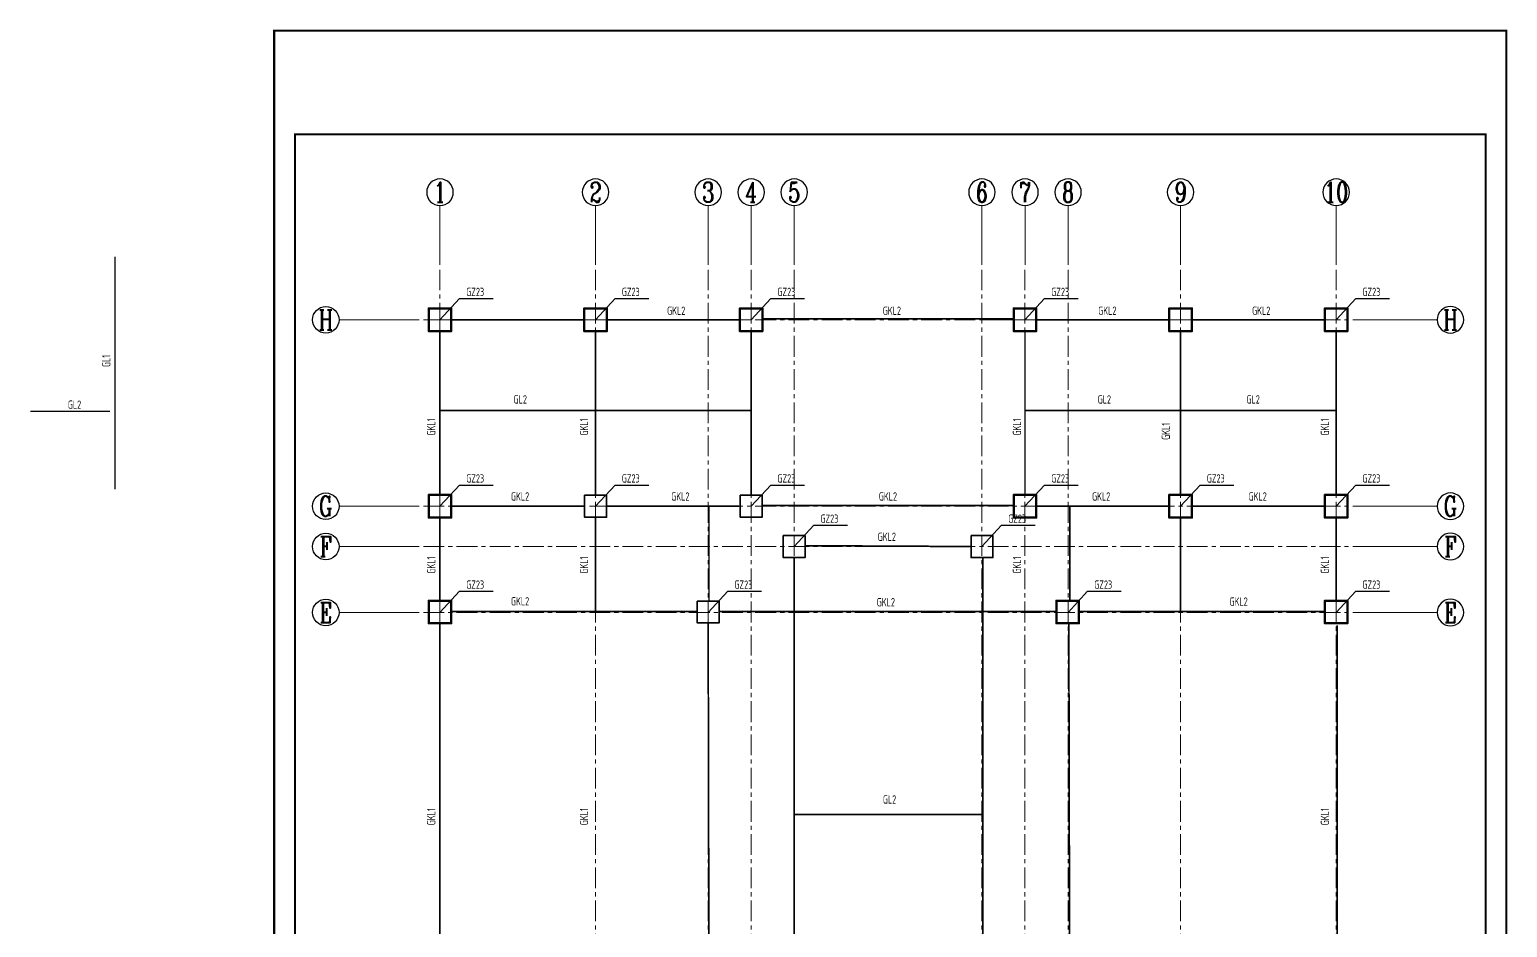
# Model space of a CAD drawing. Extents: x 31132 to 885236, y 345273 to 1212165.
# Drawn here: x 173241 to 217766, y 421005 to 448038 of the extents above; entities that cross this region are included whole.
import ezdxf
from ezdxf.enums import TextEntityAlignment as Align

# ---------------------------------------------------------------- set-up
doc = ezdxf.new("R2010")
doc.units = 0
doc.header["$LTSCALE"] = 1000
doc.linetypes.add('CENTER', pattern=[2, 1.25, -0.25, 0.25, -0.25])
doc.layers.get('0').update_dxf_attribs({"linetype": 'CONTINUOUS'})
for name, color, linetype in [('AXIS', 253, 'CENTER'), ('AXIS_NUM', 7, 'CONTINUOUS'), ('TK', 4, 'CONTINUOUS'), ('实线', 7, 'CONTINUOUS'), ('文字', 7, 'CONTINUOUS'), ('详图', 9, 'CONTINUOUS'), ('钢柱', 2, 'CONTINUOUS')]:
    doc.layers.add(name, color=color, linetype=linetype)
doc.layers.add('砼柱', color=2, linetype='CONTINUOUS', lineweight=35)
doc.styles.add('TSSD_Axis', font='complex.shx', dxfattribs={"width": 0.7, "bigfont": 'hztxt.shx'})
doc.styles.add('样式 1', font='yjkeng.shx', dxfattribs={"width": 0.7, "height": 250, "bigfont": 'yjkchn.shx'})

# ---------------------------------------------------------------- blocks, each defined once
blk = doc.blocks.new('ts_axno')
at = {"color": 0, "linetype": 'ByBlock', "lineweight": -2}
blk.add_circle((0, 0), 0.5, dxfattribs=at)
at = {"color": 0, "linetype": 'ByBlock', "lineweight": -2, "style": 'TSSD_Axis', "width": 0.7}
blk.add_attdef('A', text='', height=0.6, dxfattribs=at).set_placement((0, 0), align=Align.MIDDLE_CENTER)

msp = doc.modelspace()

# ---------------------------------------------------------------- linework, layer by layer
at = {"color": 4, "linetype": 'ByBlock', "lineweight": 5}
for p, q in [((185606.36, 439300.94), (190294.09, 439300.94)), ((185606.36, 439300.94), (190294.1, 439300.94)), ((185606.36, 439300.94), (185606.36, 433685.26)), ((190294.1, 439300.94), (194981.83, 439300.94)), ((203230.9, 439300.94), (201934.88, 439300.94)), ((203230.9, 439300.95), (207918.63, 439300.95)), ((204526.92, 439300.94), (203230.9, 439300.94)), ((207918.63, 439300.94), (212606.36, 439300.94)), ((185606.36, 433685.26), (185606.36, 430487.82))]:
    msp.add_line(p, q, dxfattribs=at)
at = {"color": 3, "linetype": 'ByBlock', "const_width": 40}
for points in [[(175810.95, 441197.3), (175810.95, 434197.3)], [(175660.95, 436547.3), (173260.95, 436547.3)]]:
    msp.add_lwpolyline(points, dxfattribs=at)
at = {"layer": 'AXIS', "color": 5, "lineweight": 9, "ltscale": 0.5}
for p, q in [((185606.36, 408189.22), (185606.36, 440800.94)), ((190294.09, 408189.22), (190294.09, 440800.94)), ((193685.81, 408189.22), (193685.81, 440800.94)), ((194981.83, 408189.22), (194981.83, 440800.95)), ((196277.85, 408189.22), (196277.85, 440800.94)), ((201934.88, 408189.22), (201934.88, 440800.94)), ((203230.9, 408189.23), (203230.9, 440800.95)), ((204526.92, 408189.22), (204526.92, 440800.94)), ((207918.63, 408189.23), (207918.63, 440800.95)), ((212606.36, 408189.22), (212606.36, 440800.94)), ((184106.36, 439300.94), (214106.36, 439300.94)), ((184106.36, 433685.26), (214106.36, 433685.26)), ((184106.36, 432472.98), (214106.36, 432472.98)), ((184106.36, 430487.82), (214106.36, 430487.82))]:
    msp.add_line(p, q, dxfattribs=at)
at = {"layer": 'AXIS_NUM', "lineweight": 13}
for p, q in [((185606.36, 440952.61), (185606.36, 442739.33)), ((190294.39, 440952.61), (190294.39, 442739.33)), ((193686.11, 440952.61), (193686.11, 442739.33)), ((194982.13, 440952.61), (194982.13, 442739.33)), ((196277.85, 440952.61), (196277.85, 442739.33)), ((201935.18, 440952.61), (201935.18, 442739.33)), ((203231.2, 440952.61), (203231.2, 442739.33)), ((204527.22, 440952.61), (204527.22, 442739.33)), ((207918.93, 440952.61), (207918.93, 442739.33)), ((212606.66, 440952.61), (212606.66, 442739.33)), ((184964.7, 439300.94), (182564.7, 439300.94)), ((213248.02, 439301.24), (215648.02, 439301.24)), ((184964.7, 433685.26), (182564.7, 433685.26)), ((213248.02, 433685.26), (215648.02, 433685.26)), ((184964.7, 432472.98), (182564.7, 432472.98)), ((213248.02, 432472.98), (215648.02, 432472.98)), ((184964.7, 430487.82), (182564.7, 430487.82)), ((213248.02, 430487.82), (215648.02, 430487.82))]:
    msp.add_line(p, q, dxfattribs=at)
at = {"layer": 'TK', "const_width": 62.5}
for points in [[(180609.39, 448006.83), (217734.39, 448006.83), (217734.39, 395506.83), (180609.39, 395506.83)], [(181234.39, 444881.83), (217109.39, 444881.83), (217109.39, 396131.83), (181234.39, 396131.83)]]:
    msp.add_lwpolyline(points, close=True, dxfattribs=at)
at = {"layer": '实线', "color": 3, "linetype": 'Continuous', "lineweight": -3, "const_width": 50}
for points in [[(185956.36, 439300.94), (189944.1, 439300.94)], [(190644.1, 439300.94), (194631.83, 439300.94)], [(195331.83, 439325.95), (202900.9, 439325.95)], [(203580.9, 439300.95), (207568.63, 439300.95)], [(208268.63, 439300.94), (212256.36, 439300.94)], [(185606.36, 434015.26), (185606.36, 438950.94)], [(190294.09, 434015.26), (190294.09, 438950.94)], [(194981.83, 434015.26), (194981.83, 438950.94)], [(203230.9, 434015.26), (203230.9, 438950.94)], [(207918.63, 434015.26), (207918.63, 438950.94)], [(212606.37, 434015.26), (212606.37, 438950.94)], [(185606.36, 436573.19), (190294.09, 436573.19)], [(190294.09, 436573.19), (194981.83, 436573.19)], [(203230.9, 436573.19), (207918.63, 436573.19)], [(207918.63, 436573.19), (212606.37, 436573.19)], [(185956.36, 433685.26), (189944.1, 433685.26)], [(190624.1, 433685.26), (194611.83, 433685.26)], [(193710.81, 430830.94), (193710.81, 433685.26)], [(195311.83, 433710.26), (202880.9, 433710.26)], [(203580.9, 433685.26), (207568.63, 433685.26)], [(204576.92, 430831), (204576.92, 433685.32)], [(208268.63, 433685.26), (212256.36, 433685.26)], [(185606.36, 430850.94), (185606.36, 433335.26)], [(190294.09, 430487.82), (190294.09, 433355.26)], [(207918.63, 430487.82), (207918.63, 433355.26)], [(212606.36, 430830.94), (212606.36, 433355.26)], [(196607.85, 432497.98), (201604.88, 432472.98)], [(196277.85, 416858.91), (196277.85, 432142.98)], [(201959.88, 416858.91), (201959.88, 432142.98)], [(185606.36, 418877.19), (185606.36, 430150.94)], [(185956.36, 430512.82), (193355.81, 430512.82)], [(193710.81, 418857.19), (193685.81, 430170.94)], [(194015.81, 430512.82), (204165.18, 430512.82)], [(204576.92, 418857.24), (204551.92, 430171)], [(204865.18, 430512.82), (212256.36, 430512.82)], [(212631.36, 418830.94), (212631.36, 430104.7)], [(196277.85, 424407.69), (201934.88, 424407.69)]]:
    msp.add_lwpolyline(points, dxfattribs=at)
at = {"layer": '砼柱', "lineweight": 35}
for points in [[(185956.36, 439650.94), (185256.36, 439650.94), (185256.36, 438950.94), (185956.36, 438950.94)], [(190644.1, 439650.94), (189944.1, 439650.94), (189944.1, 438950.94), (190644.1, 438950.94)], [(195331.83, 439650.95), (194631.83, 439650.95), (194631.83, 438950.95), (195331.83, 438950.95)], [(203580.9, 439650.95), (202880.9, 439650.95), (202880.9, 438950.95), (203580.9, 438950.95)], [(208268.63, 439650.94), (207568.63, 439650.94), (207568.63, 438950.94), (208268.63, 438950.94)], [(212956.36, 439650.94), (212256.36, 439650.94), (212256.36, 438950.94), (212956.36, 438950.94)], [(185956.36, 434035.26), (185256.36, 434035.26), (185256.36, 433335.26), (185956.36, 433335.26)], [(203580.9, 434035.26), (202880.9, 434035.26), (202880.9, 433335.26), (203580.9, 433335.26)], [(208268.63, 434035.26), (207568.63, 434035.26), (207568.63, 433335.26), (208268.63, 433335.26)], [(212956.36, 434035.26), (212256.36, 434035.26), (212256.36, 433335.26), (212956.36, 433335.26)], [(185956.36, 430850.94), (185256.36, 430850.94), (185256.36, 430150.94), (185956.36, 430150.94)], [(204865.18, 430850.94), (204165.18, 430850.94), (204165.18, 430150.94), (204865.18, 430150.94)], [(212956.36, 430850.94), (212256.36, 430850.94), (212256.36, 430150.94), (212956.36, 430150.94)]]:
    msp.add_lwpolyline(points, close=True, dxfattribs=at)
at = {"layer": '详图'}
for points in [[(185606.36, 439300.94), (186195.64, 439940.61), (187210.45, 439940.61)], [(190294.1, 439300.94), (190883.38, 439940.61), (191898.18, 439940.61)], [(194981.83, 439300.94), (195571.11, 439940.61), (196585.91, 439940.61)], [(203230.9, 439300.95), (203820.18, 439940.62), (204834.99, 439940.62)], [(212606.36, 439300.94), (213195.64, 439940.61), (214210.45, 439940.61)], [(185606.36, 433685.26), (186195.64, 434324.93), (187210.45, 434324.93)], [(190294.09, 433685.26), (190883.38, 434324.93), (191898.18, 434324.93)], [(194981.83, 433685.26), (195571.11, 434324.93), (196585.92, 434324.93)], [(203230.9, 433685.26), (203820.18, 434324.93), (204834.99, 434324.93)], [(207918.63, 433685.26), (208507.91, 434324.93), (209522.72, 434324.93)], [(212606.36, 433685.26), (213195.64, 434324.93), (214210.45, 434324.93)], [(196277.85, 432472.98), (196867.13, 433112.65), (197881.93, 433112.65)], [(201934.88, 432472.98), (202524.16, 433112.65), (203538.97, 433112.65)], [(185606.36, 430487.82), (186195.64, 431127.49), (187210.45, 431127.49)], [(193685.81, 430487.82), (194275.09, 431127.49), (195289.9, 431127.49)], [(204526.92, 430487.82), (205116.2, 431127.49), (206131.01, 431127.49)], [(212606.36, 430487.82), (213195.64, 431127.49), (214210.45, 431127.49)]]:
    msp.add_lwpolyline(points, dxfattribs=at)
at = {"layer": '钢柱', "lineweight": 35}
for points in [[(185256.36, 439650.94), (185956.36, 439650.94), (185956.36, 438950.94), (185256.36, 438950.94)], [(185276.36, 439630.94), (185936.36, 439630.94), (185936.36, 438970.94), (185276.36, 438970.94)], [(189944.1, 439650.94), (190644.1, 439650.94), (190644.1, 438950.94), (189944.1, 438950.94)], [(189964.1, 439630.94), (190624.1, 439630.94), (190624.1, 438970.94), (189964.1, 438970.94)], [(194631.83, 439650.95), (195331.83, 439650.95), (195331.83, 438950.95), (194631.83, 438950.95)], [(194651.83, 439630.95), (195311.83, 439630.95), (195311.83, 438970.95), (194651.83, 438970.95)], [(202880.9, 439650.95), (203580.9, 439650.95), (203580.9, 438950.95), (202880.9, 438950.95)], [(202900.9, 439630.95), (203560.9, 439630.95), (203560.9, 438970.95), (202900.9, 438970.95)], [(207568.63, 439650.94), (208268.63, 439650.94), (208268.63, 438950.94), (207568.63, 438950.94)], [(207588.63, 439630.94), (208248.63, 439630.94), (208248.63, 438970.94), (207588.63, 438970.94)], [(212256.36, 439650.94), (212956.36, 439650.94), (212956.36, 438950.94), (212256.36, 438950.94)], [(212276.36, 439630.94), (212936.36, 439630.94), (212936.36, 438970.94), (212276.36, 438970.94)], [(185256.36, 434035.26), (185956.36, 434035.26), (185956.36, 433335.26), (185256.36, 433335.26)], [(185276.36, 434015.26), (185936.36, 434015.26), (185936.36, 433355.26), (185276.36, 433355.26)], [(189964.1, 434015.26), (190624.1, 434015.26), (190624.1, 433355.26), (189964.1, 433355.26)], [(194651.83, 434015.26), (195311.83, 434015.26), (195311.83, 433355.26), (194651.83, 433355.26)], [(202880.9, 434035.26), (203580.9, 434035.26), (203580.9, 433335.26), (202880.9, 433335.26)], [(202900.9, 434015.26), (203560.9, 434015.26), (203560.9, 433355.26), (202900.9, 433355.26)], [(207568.63, 434035.26), (208268.63, 434035.26), (208268.63, 433335.26), (207568.63, 433335.26)], [(207588.63, 434015.26), (208248.63, 434015.26), (208248.63, 433355.26), (207588.63, 433355.26)], [(212256.36, 434035.26), (212956.36, 434035.26), (212956.36, 433335.26), (212256.36, 433335.26)], [(212276.36, 434015.26), (212936.36, 434015.26), (212936.36, 433355.26), (212276.36, 433355.26)], [(195947.85, 432802.98), (196607.85, 432802.98), (196607.85, 432142.98), (195947.85, 432142.98)], [(201604.88, 432802.98), (202264.88, 432802.98), (202264.88, 432142.98), (201604.88, 432142.98)], [(185256.36, 430850.94), (185956.36, 430850.94), (185956.36, 430150.94), (185256.36, 430150.94)], [(185276.36, 430830.94), (185936.36, 430830.94), (185936.36, 430170.94), (185276.36, 430170.94)], [(193355.81, 430830.94), (194015.81, 430830.94), (194015.81, 430170.94), (193355.81, 430170.94)], [(204165.18, 430850.94), (204865.18, 430850.94), (204865.18, 430150.94), (204165.18, 430150.94)], [(204185.18, 430830.94), (204845.18, 430830.94), (204845.18, 430170.94), (204185.18, 430170.94)], [(212256.36, 430850.94), (212956.36, 430850.94), (212956.36, 430150.94), (212256.36, 430150.94)], [(212276.36, 430830.94), (212936.36, 430830.94), (212936.36, 430170.94), (212276.36, 430170.94)]]:
    msp.add_lwpolyline(points, close=True, dxfattribs=at)

# ---------------------------------------------------------------- block references
at = {"layer": 'AXIS_NUM'}
ref = msp.add_blockref('ts_axno', (185606.36, 443139.33), dxfattribs=dict(at, xscale=-800, yscale=800, zscale=800, rotation=180))
ref.add_attrib('1', '1', dxfattribs={"height": 600, "style": 'TSSD_Axis', "width": 0.7}).set_placement((185606.36, 443139.33), align=Align.MIDDLE_CENTER)
ref = msp.add_blockref('ts_axno', (190294.39, 443139.33), dxfattribs=dict(at, xscale=-800, yscale=800, zscale=800, rotation=180))
ref.add_attrib('1', '2', dxfattribs={"height": 600, "style": 'TSSD_Axis', "width": 0.7}).set_placement((190294.39, 443139.33), align=Align.MIDDLE_CENTER)
ref = msp.add_blockref('ts_axno', (193686.11, 443139.33), dxfattribs=dict(at, xscale=-800, yscale=800, zscale=800, rotation=180))
ref.add_attrib('1', '3', dxfattribs={"height": 600, "style": 'TSSD_Axis', "width": 0.7}).set_placement((193686.11, 443139.33), align=Align.MIDDLE_CENTER)
ref = msp.add_blockref('ts_axno', (194982.13, 443139.33), dxfattribs=dict(at, xscale=-800, yscale=800, zscale=800, rotation=180))
ref.add_attrib('1', '4', dxfattribs={"height": 600, "style": 'TSSD_Axis', "width": 0.7}).set_placement((194982.13, 443139.33), align=Align.MIDDLE_CENTER)
ref = msp.add_blockref('ts_axno', (196277.85, 443139.33), dxfattribs=dict(at, xscale=-800, yscale=800, zscale=800, rotation=180))
ref.add_attrib('1', '5', dxfattribs={"height": 600, "style": 'TSSD_Axis', "width": 0.7}).set_placement((196277.85, 443139.33), align=Align.MIDDLE_CENTER)
ref = msp.add_blockref('ts_axno', (201935.18, 443139.33), dxfattribs=dict(at, xscale=-800, yscale=800, zscale=800, rotation=180))
ref.add_attrib('1', '6', dxfattribs={"height": 600, "style": 'TSSD_Axis', "width": 0.7}).set_placement((201935.18, 443139.33), align=Align.MIDDLE_CENTER)
ref = msp.add_blockref('ts_axno', (203231.2, 443139.33), dxfattribs=dict(at, xscale=-800, yscale=800, zscale=800, rotation=180))
ref.add_attrib('1', '7', dxfattribs={"height": 600, "style": 'TSSD_Axis', "width": 0.7}).set_placement((203231.2, 443139.33), align=Align.MIDDLE_CENTER)
ref = msp.add_blockref('ts_axno', (204527.22, 443139.33), dxfattribs=dict(at, xscale=-800, yscale=800, zscale=800, rotation=180))
ref.add_attrib('1', '8', dxfattribs={"height": 600, "style": 'TSSD_Axis', "width": 0.7}).set_placement((204527.22, 443139.33), align=Align.MIDDLE_CENTER)
ref = msp.add_blockref('ts_axno', (207918.93, 443139.33), dxfattribs=dict(at, xscale=-800, yscale=800, zscale=800, rotation=180))
ref.add_attrib('1', '9', dxfattribs={"height": 600, "style": 'TSSD_Axis', "width": 0.7}).set_placement((207918.93, 443139.33), align=Align.MIDDLE_CENTER)
ref = msp.add_blockref('ts_axno', (212606.66, 443139.33), dxfattribs=dict(at, xscale=-800, yscale=800, zscale=800, rotation=180))
ref.add_attrib('1', '10', dxfattribs={"height": 600, "style": 'TSSD_Axis', "width": 0.7}).set_placement((212606.66, 443139.33), align=Align.MIDDLE_CENTER)
ref = msp.add_blockref('ts_axno', (182164.7, 439300.94), dxfattribs=dict(at, xscale=800, yscale=800, zscale=800))
ref.add_attrib('A', 'H', dxfattribs={"height": 600, "style": 'TSSD_Axis', "width": 0.7}).set_placement((182164.7, 439300.94), align=Align.MIDDLE_CENTER)
ref = msp.add_blockref('ts_axno', (216048.02, 439301.24), dxfattribs=dict(at, xscale=-800, yscale=800, zscale=800))
ref.add_attrib('A', 'H', dxfattribs={"height": 600, "style": 'TSSD_Axis', "width": 0.7}).set_placement((216048.02, 439301.24), align=Align.MIDDLE_CENTER)
ref = msp.add_blockref('ts_axno', (182164.7, 433685.26), dxfattribs=dict(at, xscale=800, yscale=800, zscale=800))
ref.add_attrib('A', 'G', dxfattribs={"height": 600, "style": 'TSSD_Axis', "width": 0.7}).set_placement((182164.7, 433685.26), align=Align.MIDDLE_CENTER)
ref = msp.add_blockref('ts_axno', (216048.02, 433685.26), dxfattribs=dict(at, xscale=-800, yscale=800, zscale=800))
ref.add_attrib('A', 'G', dxfattribs={"height": 600, "style": 'TSSD_Axis', "width": 0.7}).set_placement((216048.02, 433685.26), align=Align.MIDDLE_CENTER)
ref = msp.add_blockref('ts_axno', (182164.7, 432472.98), dxfattribs=dict(at, xscale=800, yscale=800, zscale=800))
ref.add_attrib('A', 'F', dxfattribs={"height": 600, "style": 'TSSD_Axis', "width": 0.7}).set_placement((182164.7, 432472.98), align=Align.MIDDLE_CENTER)
ref = msp.add_blockref('ts_axno', (216048.02, 432472.98), dxfattribs=dict(at, xscale=-800, yscale=800, zscale=800))
ref.add_attrib('A', 'F', dxfattribs={"height": 600, "style": 'TSSD_Axis', "width": 0.7}).set_placement((216048.02, 432472.98), align=Align.MIDDLE_CENTER)
ref = msp.add_blockref('ts_axno', (182164.7, 430487.82), dxfattribs=dict(at, xscale=800, yscale=800, zscale=800))
ref.add_attrib('A', 'E', dxfattribs={"height": 600, "style": 'TSSD_Axis', "width": 0.7}).set_placement((182164.7, 430487.82), align=Align.MIDDLE_CENTER)
ref = msp.add_blockref('ts_axno', (216048.02, 430487.82), dxfattribs=dict(at, xscale=-800, yscale=800, zscale=800))
ref.add_attrib('A', 'E', dxfattribs={"height": 600, "style": 'TSSD_Axis', "width": 0.7}).set_placement((216048.02, 430487.82), align=Align.MIDDLE_CENTER)

# ---------------------------------------------------------------- texts
at = {"layer": '文字', "style": '样式 1', "width": 0.7}
for s, p in [('GZ23', (186666.32, 440015.32)), ('GZ23', (191354.06, 440015.32)), ('GZ23', (196041.79, 440015.32)), ('GZ23', (204290.86, 440015.32)), ('GZ23', (213666.32, 440015.32)), ('GKL2', (192723.9, 439449.36)), ('GKL2', (199220.54, 439449.36)), ('GKL2', (205710.68, 439449.36)), ('GKL2', (210348.42, 439449.36)), ('GL2', (174595.95, 436619.37)), ('GL2', (188025.32, 436778.7)), ('GL2', (205622.23, 436778.7)), ('GL2', (210104.92, 436778.7)), ('GZ23', (186666.32, 434399.64)), ('GZ23', (191354.05, 434399.64)), ('GZ23', (196041.79, 434399.64)), ('GZ23', (204290.86, 434399.64)), ('GZ23', (208978.59, 434399.64)), ('GZ23', (213666.32, 434399.64)), ('GKL2', (188019.02, 433855.81)), ('GKL2', (192847.16, 433855.81)), ('GKL2', (199102.17, 433855.81)), ('GKL2', (205525.06, 433855.81)), ('GKL2', (210241.04, 433855.81)), ('GZ23', (197337.81, 433187.35)), ('GZ23', (202994.84, 433187.35)), ('GKL2', (199068.49, 432642.42)), ('GZ23', (186666.32, 431202.2)), ('GZ23', (194745.77, 431202.2)), ('GZ23', (205586.88, 431202.2)), ('GZ23', (213666.32, 431202.2)), ('GKL2', (188019.02, 430699.49)), ('GKL2', (199039.24, 430671.47)), ('GKL2', (209666.66, 430690.73)), ('GL2', (199150.59, 424733.11))]:
    msp.add_text(s, height=250, dxfattribs=at).set_placement(p, align=Align.CENTER)
for s, rotation, p in [('GL1', 90.000003, (175674.2, 438062.3)), ('GKL1', 90, (185466.2, 436073.16)), ('GKL1', 90, (190070.29, 436073.16)), ('GKL1', 90, (203114.38, 436073.16)), ('GKL1', 90, (207598.83, 435943.29)), ('GKL1', 90, (212390.86, 436073.16)), ('GKL1', 90, (185466.2, 431914.89)), ('GKL1', 90, (190070.29, 431914.89)), ('GKL1', 90, (203114.38, 431914.89)), ('GKL1', 90, (212390.86, 431914.89)), ('GKL1', 90, (185466.2, 424340.24)), ('GKL1', 90, (190070.29, 424340.24)), ('GKL1', 90, (212390.86, 424340.24))]:
    msp.add_text(s, height=250, rotation=rotation, dxfattribs=at).set_placement(p, align=Align.CENTER)

doc.saveas('drawing.dxf')
